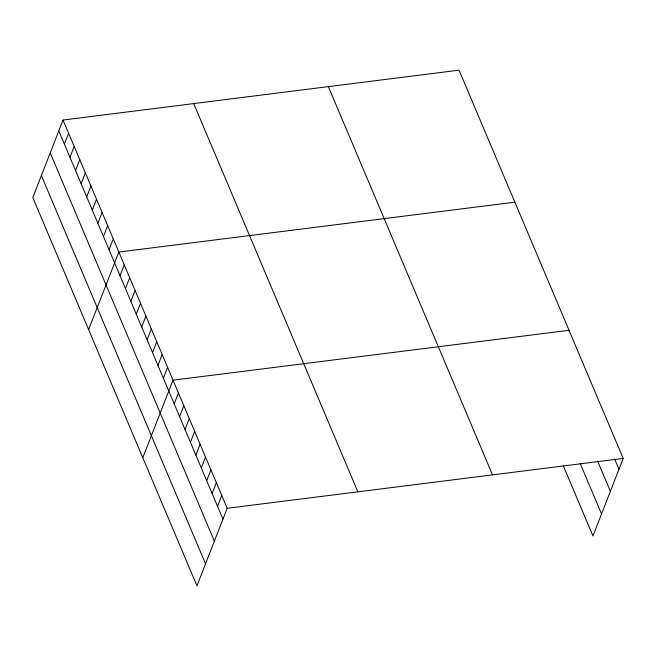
<?xml version="1.0" encoding="UTF-8"?>
<svg xmlns="http://www.w3.org/2000/svg" width="656" height="656" viewBox="0 0 656 656"><rect width="100%" height="100%" fill="white"/><g stroke="black" fill="none" stroke-linecap="round" stroke-linejoin="round"><path stroke-width="0.98" d="M63.033 120.04L32.8 197.579L196.956 585.833L227.189 508.293L63.033 120.04L459.044 70.167L623.2 458.421L592.967 535.96L563.176 465.489M64.378 144.099L68.609 133.242M69.962 157.301L74.194 146.444M75.538 170.503L79.778 159.638M81.123 183.705L85.354 172.84M86.707 196.907L90.938 186.042M92.283 210.1L96.522 199.244M97.867 223.302L102.098 212.446M103.451 236.504L107.682 225.648M109.027 249.706L113.267 238.85M88.609 329.591L118.843 252.043L514.862 202.171M120.023 275.717L124.263 264.86M125.444 288.533L129.675 277.668M130.864 301.342L135.095 290.485M136.276 314.158L140.515 303.293M141.696 326.967L145.927 316.11M147.108 339.783L151.347 328.918M152.528 352.592L156.768 341.735M157.948 365.408L162.18 354.543M163.36 378.217L167.6 367.36M142.787 457.716L173.012 380.168L569.031 330.296M174.201 403.842L178.432 392.985M179.613 416.658L183.852 405.793M185.033 429.467L189.264 418.61M190.445 442.283L194.684 431.418M195.865 455.092L200.096 444.235M201.285 467.908L205.517 457.043M206.697 480.717L210.937 469.86M212.118 493.533L216.349 482.668M217.538 506.342L221.769 495.485M227.189 508.293L623.2 458.421M614.713 459.216L618.969 469.278M597.616 461.086L610.383 491.287M580.265 463.62L601.544 513.96M328.361 86.625L492.517 474.878M193.717 103.582L357.873 491.836M58.794 130.897L222.95 519.158M50.217 152.905L214.373 541.159M41.377 175.578L205.533 563.832"/></g></svg>
